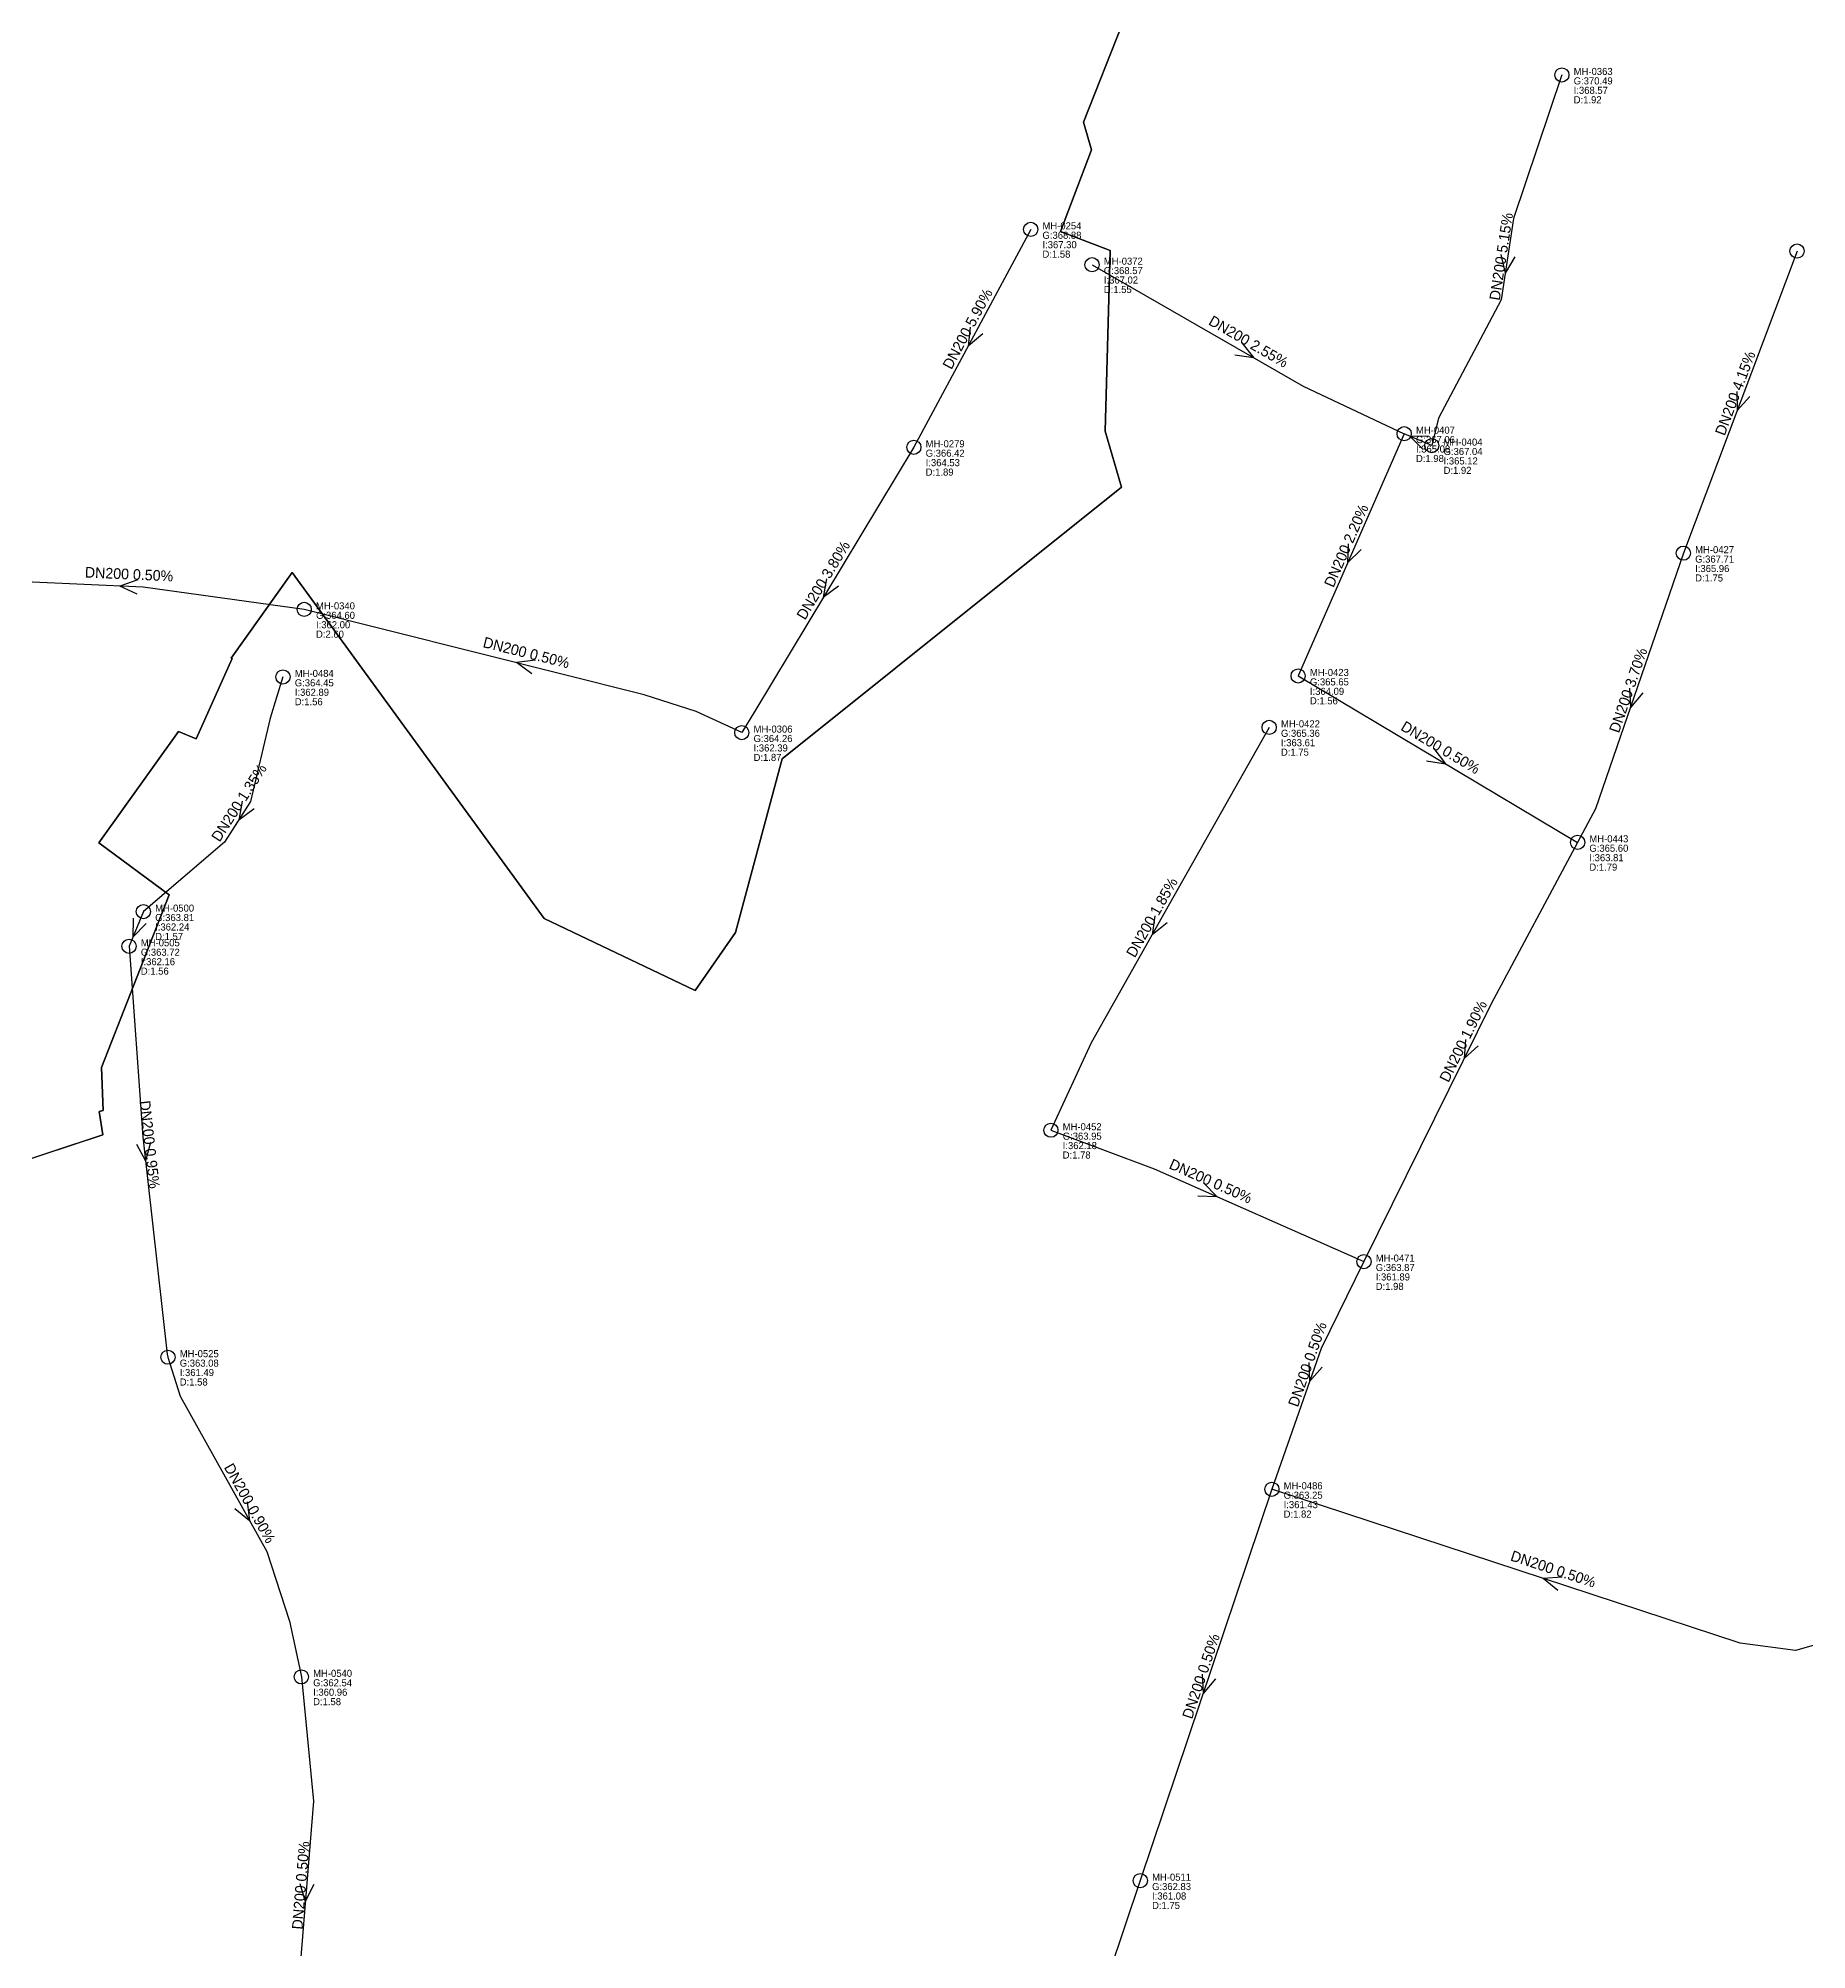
# Model space of a CAD drawing. Header units: metres. Extents: x 449149 to 451990, y 2566737 to 2570847.
# Drawn here: x 450209.4 to 450509.2, y 2570345.1 to 2570669.2 of the extents above; entities that cross this region are included whole.
import ezdxf
from ezdxf.enums import TextEntityAlignment as Align

# ---------------------------------------------------------------- set-up
doc = ezdxf.new("R2010")
doc.units = ezdxf.units.M
for name, color, linetype in [('SEW-CATCHMENT', 4, 'Continuous'), ('SEW-LABEL', 2, 'Continuous'), ('SEW-MH', 7, 'Continuous'), ('SEW-MH-LABEL', 8, 'Continuous'), ('SEW-PIPE-DN200', 3, 'Continuous')]:
    doc.layers.add(name, color=color, linetype=linetype)

msp = doc.modelspace()

# ---------------------------------------------------------------- linework, layer by layer
at = {"layer": 'SEW-CATCHMENT'}
for points in [[(450393.19, 2570671.73), (450386.56, 2570655), (450387.93, 2570650.31), (450382.68, 2570636.47), (450391.08, 2570633.21), (450390.27, 2570602.59), (450393.04, 2570593.08), (450335.49, 2570547.02), (450327.56, 2570517.59), (450320.74, 2570507.75), (450295.13, 2570519.99), (450252.41, 2570578.62), (450242.06, 2570564.13), (450242.25, 2570564.05), (450236.14, 2570550.45), (450233.16, 2570551.69), (450219.66, 2570532.79), (450231.56, 2570524), (450220.08, 2570494.71), (450220.36, 2570487.42), (450219.71, 2570487.24), (450220.3, 2570483.3), (450193.51, 2570474.45)], [(450204.55, 2570478.09), (450220.3, 2570483.3), (450219.71, 2570487.24), (450220.36, 2570487.42), (450220.08, 2570494.71), (450231.56, 2570524), (450219.66, 2570532.79), (450233.16, 2570551.69), (450236.14, 2570550.45), (450242.25, 2570564.05), (450242.06, 2570564.13), (450252.41, 2570578.62), (450295.13, 2570519.99), (450320.74, 2570507.75), (450327.56, 2570517.59), (450335.49, 2570547.02), (450393.04, 2570593.08), (450390.27, 2570602.59), (450391.08, 2570633.21), (450382.68, 2570636.47), (450387.93, 2570650.31), (450386.56, 2570655), (450393.19, 2570671.73)]]:
    msp.add_lwpolyline(points, dxfattribs=at)
at = {"layer": 'SEW-LABEL'}
for p, q in [((450457.33, 2570632.54), (450458.06, 2570629.39)), ((450459.7, 2570632.17), (450458.06, 2570629.39)), ((450367.38, 2570620.22), (450367.02, 2570617.01)), ((450369.49, 2570619.09), (450367.02, 2570617.01)), ((450413.42, 2570617.59), (450415.42, 2570615.06)), ((450412.23, 2570615.51), (450415.42, 2570615.06)), ((450497.33, 2570609.34), (450497.39, 2570606.11)), ((450499.57, 2570608.5), (450497.39, 2570606.11)), ((450444.19, 2570599.47), (450441.91, 2570601.76)), ((450445.14, 2570601.67), (450441.91, 2570601.76)), ((450431.46, 2570583.49), (450431.36, 2570580.26)), ((450433.66, 2570582.52), (450431.36, 2570580.26)), ((450226.28, 2570577.39), (450223.23, 2570576.33)), ((450226.17, 2570574.99), (450223.23, 2570576.33)), ((450342.99, 2570577.58), (450342.47, 2570574.39)), ((450345.04, 2570576.34), (450342.47, 2570574.39)), ((450293.66, 2570563.78), (450290.46, 2570563.35)), ((450293.07, 2570561.45), (450290.46, 2570563.35)), ((450479.14, 2570559), (450479.3, 2570555.77)), ((450481.41, 2570558.22), (450479.3, 2570555.77)), ((450444.76, 2570546.73), (450447.95, 2570546.22)), ((450445.98, 2570548.79), (450447.95, 2570546.22)), ((450243.97, 2570539.85), (450243.36, 2570536.67)), ((450245.99, 2570538.55), (450243.36, 2570536.67)), ((450398.66, 2570520.43), (450398.23, 2570517.23)), ((450225.45, 2570520.05), (450225.41, 2570516.82)), ((450227.66, 2570519.13), (450225.41, 2570516.82)), ((450400.75, 2570519.25), (450398.23, 2570517.23)), ((450451.36, 2570499.47), (450451.11, 2570496.25)), ((450453.51, 2570498.41), (450451.11, 2570496.25)), ((450226.02, 2570481.72), (450227.55, 2570478.87)), ((450228.41, 2570481.99), (450227.55, 2570478.87)), ((450406.91, 2570475.14), (450409.17, 2570472.83)), ((450405.94, 2570472.94), (450409.17, 2570472.83)), ((450424.76, 2570444.71), (450424.91, 2570441.48)), ((450427.03, 2570443.92), (450424.91, 2570441.48)), ((450242.68, 2570419.94), (450245.19, 2570417.9)), ((450244.78, 2570421.11), (450245.19, 2570417.9)), ((450467.75, 2570408.31), (450464.53, 2570408.11)), ((450467, 2570406.03), (450464.53, 2570408.11)), ((450406.7, 2570391.84), (450406.89, 2570388.61)), ((450408.98, 2570391.07), (450406.89, 2570388.61)), ((450253.7, 2570356.39), (450254.65, 2570353.3)), ((450256.09, 2570356.19), (450254.65, 2570353.3))]:
    msp.add_line(p, q, dxfattribs=at)
at = {"layer": 'SEW-MH'}
for centre in [(450467.69, 2570662.98), (450377.63, 2570636.81), (450507.56, 2570633.13), (450388.03, 2570630.82), (450440.95, 2570602.17), (450445.63, 2570600.15), (450357.83, 2570599.86), (450488.28, 2570581.91), (450254.47, 2570572.38), (450250.87, 2570560.93), (450422.97, 2570561.09), (450328.65, 2570551.49), (450418.06, 2570552.38), (450470.35, 2570532.89), (450227.2, 2570521.14), (450224.77, 2570515.26), (450381.06, 2570484.08), (450434.13, 2570461.81), (450231.37, 2570445.6), (450418.52, 2570423.21), (450253.98, 2570391.41), (450396.21, 2570356.86)]:
    msp.add_circle(centre, 1.2, dxfattribs=at)
at = {"layer": 'SEW-PIPE-DN200'}
for points in [[(450467.69, 2570662.98), (450459.48, 2570638.64), (450457.37, 2570624.88), (450446.78, 2570604.78), (450445.63, 2570600.15)], [(450377.63, 2570636.81), (450357.83, 2570599.86)], [(450388.03, 2570630.82), (450423.82, 2570610.23), (450440.95, 2570602.17)], [(450507.56, 2570633.13), (450488.28, 2570581.91)], [(450440.95, 2570602.17), (450422.97, 2570561.09)], [(450445.63, 2570600.15), (450440.95, 2570602.17)], [(450357.83, 2570599.86), (450330.86, 2570555.14), (450328.65, 2570551.49)], [(450488.28, 2570581.91), (450473.4, 2570538.58), (450470.35, 2570532.89)], [(450254.47, 2570572.38), (450227.17, 2570576.15), (450197.12, 2570577.52), (450194.76, 2570577.62)], [(450328.65, 2570551.49), (450320.94, 2570555.09), (450312.09, 2570557.92), (450254.47, 2570572.38)], [(450250.87, 2570560.93), (450248.67, 2570553.94), (450245.39, 2570539.83), (450240.95, 2570532.93), (450227.2, 2570521.14)], [(450422.97, 2570561.09), (450470.35, 2570532.89)], [(450418.06, 2570552.38), (450400.45, 2570521.17), (450387.89, 2570498.89), (450381.06, 2570484.08)], [(450470.35, 2570532.89), (450455.68, 2570505.53), (450434.13, 2570461.81)], [(450227.2, 2570521.14), (450227.2, 2570521.14), (450224.77, 2570515.26)], [(450224.77, 2570515.26), (450227.09, 2570482.94), (450231.21, 2570446.12), (450231.37, 2570445.6)], [(450381.06, 2570484.08), (450398.56, 2570477.51), (450434.13, 2570461.81)], [(450434.13, 2570461.81), (450426.86, 2570447.07), (450418.52, 2570423.21)], [(450231.37, 2570445.6), (450233.43, 2570439), (450248.11, 2570412.66), (450251.98, 2570400.87), (450253.98, 2570391.42), (450253.98, 2570391.41)], [(450418.52, 2570423.21), (450396.21, 2570356.86)], [(450513.84, 2570397.76), (450507.28, 2570395.87), (450497.89, 2570397.15), (450418.52, 2570423.21)], [(450253.98, 2570391.41), (450256.05, 2570370.34), (450253.77, 2570342.52), (450255.63, 2570330.78), (450259.35, 2570318.77)], [(450396.21, 2570356.86), (450377.65, 2570301.68)]]:
    msp.add_lwpolyline(points, dxfattribs=at)

# ---------------------------------------------------------------- texts
at = {"layer": 'SEW-LABEL'}
for s, rotation, p in [('DN200 5.15%', 81.2542, (450458.29, 2570632.07)), ('DN200 5.90%', 61.8206, (450367.73, 2570619.53)), ('DN200 2.55%', -29.9198, (450414.12, 2570617.01)), ('DN200 4.15%', 69.3713, (450497.92, 2570608.72)), ('DN200 2.20%', 66.37, (450431.96, 2570582.83)), ('DN200 3.80%', 58.9001, (450343.24, 2570576.87)), ('DN200 0.50%', 357.3844, (450224.73, 2570577.46)), ('DN200 0.50%', 345.917, (450291.91, 2570564.18)), ('DN200 3.70%', 71.0446, (450479.79, 2570558.39)), ('DN200 0.50%', -30.7578, (450446.66, 2570548.19)), ('DN200 1.35%', 57.279, (450244.17, 2570539.13)), ('DN200 1.85%', 60.5752, (450398.97, 2570519.73)), ('DN200 1.90%', 63.7569, (450451.77, 2570498.79)), ('DN200 0.95%', -83.6212, (450227.38, 2570481.56)), ('DN200 0.50%', -23.8182, (450407.8, 2570474.63)), ('DN200 0.50%', 70.7298, (450425.4, 2570444.1)), ('DN200 0.90%', -60.858, (450244.46, 2570420.41)), ('DN200 0.50%', 341.8254, (450465.95, 2570408.84)), ('DN200 0.50%', 71.4146, (450407.36, 2570391.24)), ('DN200 0.50%', 85.3092, (450254.78, 2570355.99))]:
    msp.add_text(s, height=1.8, rotation=rotation, dxfattribs=at).set_placement(p, align=Align.CENTER)
at = {"layer": 'SEW-MH-LABEL'}
for s, p in [('MH-0363', (450469.69, 2570662.98)), ('G:370.49', (450469.69, 2570661.38)), ('I:368.57', (450469.69, 2570659.78)), ('D:1.92', (450469.69, 2570658.18)), ('MH-0254', (450379.63, 2570636.81)), ('G:368.88', (450379.63, 2570635.21)), ('I:367.30', (450379.63, 2570633.61)), ('D:1.58', (450379.63, 2570632.01)), ('G:368.57', (450390.03, 2570629.22)), ('MH-0372', (450390.03, 2570630.82)), ('D:1.55', (450390.03, 2570626.02)), ('I:367.02', (450390.03, 2570627.62)), ('G:367.06', (450442.95, 2570600.57)), ('MH-0407', (450442.95, 2570602.17)), ('MH-0404', (450447.63, 2570600.15)), ('G:366.42', (450359.83, 2570598.26)), ('MH-0279', (450359.83, 2570599.86)), ('D:1.98', (450442.95, 2570597.37)), ('I:365.08', (450442.95, 2570598.97)), ('G:367.04', (450447.63, 2570598.55)), ('I:365.12', (450447.63, 2570596.95)), ('D:1.89', (450359.83, 2570595.06)), ('I:364.53', (450359.83, 2570596.66)), ('D:1.92', (450447.63, 2570595.35)), ('MH-0427', (450490.28, 2570581.91)), ('G:367.71', (450490.28, 2570580.31)), ('I:365.96', (450490.28, 2570578.71)), ('D:1.75', (450490.28, 2570577.11)), ('MH-0340', (450256.47, 2570572.38)), ('G:364.60', (450256.47, 2570570.78)), ('I:362.00', (450256.47, 2570569.18)), ('D:2.60', (450256.47, 2570567.58)), ('G:364.45', (450252.87, 2570559.33)), ('MH-0484', (450252.87, 2570560.93)), ('G:365.65', (450424.97, 2570559.49)), ('MH-0423', (450424.97, 2570561.09)), ('D:1.56', (450252.87, 2570556.13)), ('I:362.89', (450252.87, 2570557.73)), ('D:1.56', (450424.97, 2570556.29)), ('I:364.09', (450424.97, 2570557.89)), ('MH-0306', (450330.65, 2570551.49)), ('MH-0422', (450420.06, 2570552.38)), ('G:364.26', (450330.65, 2570549.89)), ('I:362.39', (450330.65, 2570548.29)), ('G:365.36', (450420.06, 2570550.78)), ('I:363.61', (450420.06, 2570549.18)), ('D:1.87', (450330.65, 2570546.69)), ('D:1.75', (450420.06, 2570547.58)), ('MH-0443', (450472.35, 2570532.89)), ('G:365.60', (450472.35, 2570531.29)), ('I:363.81', (450472.35, 2570529.69)), ('D:1.79', (450472.35, 2570528.09)), ('G:363.81', (450229.2, 2570519.54)), ('MH-0500', (450229.2, 2570521.14)), ('D:1.57', (450229.2, 2570516.34)), ('I:362.24', (450229.2, 2570517.94)), ('G:363.72', (450226.77, 2570513.66)), ('MH-0505', (450226.77, 2570515.26)), ('D:1.56', (450226.77, 2570510.46)), ('I:362.16', (450226.77, 2570512.06)), ('MH-0452', (450383.06, 2570484.08)), ('G:363.95', (450383.06, 2570482.48)), ('I:362.18', (450383.06, 2570480.88)), ('D:1.78', (450383.06, 2570479.28)), ('MH-0471', (450436.13, 2570461.81)), ('G:363.87', (450436.13, 2570460.21)), ('I:361.89', (450436.13, 2570458.61)), ('D:1.98', (450436.13, 2570457.01)), ('MH-0525', (450233.37, 2570445.6)), ('G:363.08', (450233.37, 2570444)), ('I:361.49', (450233.37, 2570442.4)), ('D:1.58', (450233.37, 2570440.8)), ('MH-0486', (450420.52, 2570423.21)), ('G:363.25', (450420.52, 2570421.61)), ('I:361.43', (450420.52, 2570420.01)), ('D:1.82', (450420.52, 2570418.41)), ('G:362.54', (450255.98, 2570389.81)), ('MH-0540', (450255.98, 2570391.41)), ('D:1.58', (450255.98, 2570386.61)), ('I:360.96', (450255.98, 2570388.21)), ('G:362.83', (450398.21, 2570355.26)), ('MH-0511', (450398.21, 2570356.86)), ('D:1.75', (450398.21, 2570352.06)), ('I:361.08', (450398.21, 2570353.66))]:
    msp.add_text(s, height=1.2, dxfattribs=at).set_placement(p)

doc.saveas('drawing.dxf')
